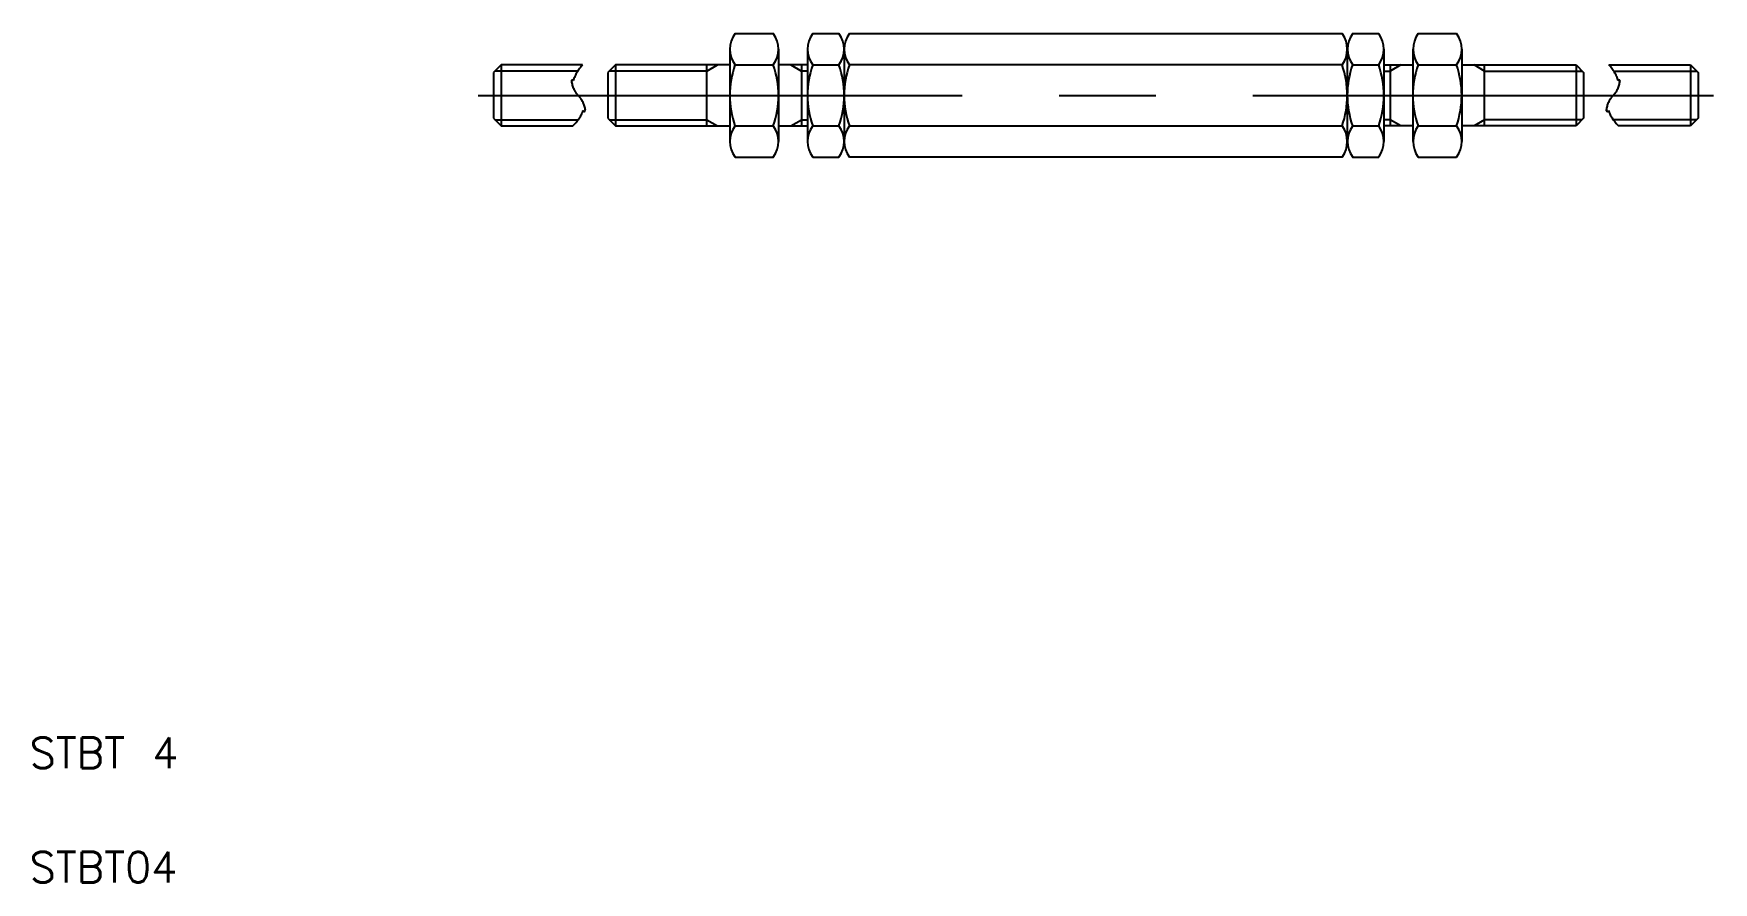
# Model space of a CAD drawing. Extents: x 5 to 115, y 5 to 61.
import ezdxf

# ---------------------------------------------------------------- set-up
doc = ezdxf.new("R2010")
doc.units = 0
doc.linetypes.add('CENTER', pattern=[50.8, 31.75, -6.35, 6.35, -6.35])
doc.linetypes.add('PHANTOM', pattern=[63.5, 31.75, -6.35, 6.35, -6.35, 6.35, -6.35])
doc.layers.get('0').update_dxf_attribs({"linetype": 'CONTINUOUS'})
doc.layers.add('CENTER', color=1, linetype='CENTER')
doc.styles.get("Standard").update_dxf_attribs({"font": 'txt', "bigfont": 'BIGFONT'})

msp = doc.modelspace()

# ---------------------------------------------------------------- linework, layer by layer
at = {"color": 0, "linetype": 'BYBLOCK'}
for p, q in [((51.26, 60.67), (53.77, 60.67)), ((56.36, 60.67), (58.07, 60.67)), ((91.76, 60.67), (93.47, 60.67)), ((96.06, 60.67), (98.57, 60.67)), ((50.91, 59.65), (50.91, 53.6)), ((54.11, 59.65), (54.11, 53.6)), ((56.01, 59.65), (56.01, 53.6)), ((58.41, 59.65), (58.41, 53.6)), ((58.41, 59.65), (58.41, 53.6)), ((91.41, 59.65), (91.41, 53.6)), ((91.41, 59.65), (91.41, 53.6)), ((93.81, 59.65), (93.81, 53.6)), ((95.71, 59.65), (95.71, 53.6)), ((98.91, 59.65), (98.91, 53.6)), ((51.26, 58.62), (53.77, 58.62)), ((56.36, 58.62), (58.07, 58.62)), ((91.76, 58.62), (93.47, 58.62)), ((96.06, 58.62), (98.57, 58.62)), ((51.26, 54.62), (53.77, 54.62)), ((56.36, 54.62), (58.07, 54.62)), ((91.76, 54.62), (93.47, 54.62)), ((96.06, 54.62), (98.57, 54.62)), ((51.26, 52.57), (53.77, 52.57)), ((56.36, 52.57), (58.07, 52.57)), ((91.76, 52.57), (93.47, 52.57)), ((96.06, 52.57), (98.57, 52.57))]:
    msp.add_line(p, q, dxfattribs=at)
at = {"color": 7, "linetype": 'CONTINUOUS'}
for p, q in [((58.76, 60.67), (91.07, 60.67)), ((43.41, 58.62), (42.91, 58.12)), ((50.91, 58.62), (43.41, 58.62)), ((43.41, 58.62), (43.41, 54.62)), ((49.41, 54.62), (49.41, 58.62)), ((56.01, 58.62), (54.11, 58.62)), ((55.61, 58.62), (55.61, 54.62)), ((91.07, 58.62), (58.76, 58.62)), ((93.81, 58.62), (95.71, 58.62)), ((94.21, 58.62), (94.21, 54.62)), ((98.91, 58.62), (106.41, 58.62)), ((100.41, 54.62), (100.41, 58.62)), ((106.41, 58.62), (106.41, 54.62)), ((106.41, 58.62), (106.91, 58.12)), ((42.91, 58.12), (42.91, 55.12)), ((106.91, 58.12), (106.91, 55.12)), ((42.91, 55.12), (43.41, 54.62)), ((106.91, 55.12), (106.41, 54.62)), ((37.09, 54.62), (37.09, 54.62)), ((38.27, 54.62), (38.27, 54.62)), ((43.41, 54.62), (50.91, 54.62)), ((54.11, 54.62), (56.01, 54.62)), ((58.76, 54.62), (91.07, 54.62)), ((95.71, 54.62), (93.81, 54.62)), ((106.41, 54.62), (98.91, 54.62)), ((91.07, 52.57), (58.76, 52.57))]:
    msp.add_line(p, q, dxfattribs=at)
at = {"color": 3, "linetype": 'PHANTOM'}
for p, q in [((35.91, 58.62), (35.41, 58.12)), ((41.26, 58.62), (35.91, 58.62)), ((35.91, 58.62), (35.91, 54.62)), ((108.57, 58.62), (113.91, 58.62)), ((113.91, 58.62), (113.91, 54.62)), ((113.91, 58.62), (114.41, 58.12)), ((35.41, 58.12), (35.41, 55.12)), ((40.95, 58.22), (35.51, 58.22)), ((108.87, 58.22), (114.31, 58.22)), ((114.41, 58.12), (114.41, 55.12)), ((35.41, 55.12), (35.91, 54.62)), ((114.41, 55.12), (113.91, 54.62)), ((35.51, 55.02), (40.97, 55.02)), ((35.91, 54.62), (40.62, 54.62)), ((114.31, 55.02), (108.86, 55.02)), ((113.91, 54.62), (109.2, 54.62))]:
    msp.add_line(p, q, dxfattribs=at)
at = {"color": 3, "linetype": 'CONTINUOUS'}
for p, q in [((49.41, 58.22), (50.11, 58.62)), ((54.92, 58.62), (55.61, 58.22)), ((94.91, 58.62), (94.21, 58.22)), ((100.41, 58.22), (99.72, 58.62)), ((49.41, 58.22), (43.01, 58.22)), ((56.01, 58.22), (55.61, 58.22)), ((93.81, 58.22), (94.21, 58.22)), ((100.41, 58.22), (106.81, 58.22)), ((43.01, 55.02), (49.41, 55.02)), ((49.41, 55.02), (50.11, 54.62)), ((54.92, 54.62), (55.61, 55.02)), ((55.61, 55.02), (56.01, 55.02)), ((94.21, 55.02), (93.81, 55.02)), ((94.91, 54.62), (94.21, 55.02)), ((100.41, 55.02), (99.72, 54.62)), ((106.81, 55.02), (100.41, 55.02))]:
    msp.add_line(p, q, dxfattribs=at)
at = {"color": 3, "linetype": 'PHANTOM'}
for points in [[(41.26, 58.62, 0.09991), (40.64, 57.59, 1.041587), (40.53, 57.55, 0.161724), (40.99, 56.59, -0.164664), (41.44, 55.65, -0.926635), (41.3, 55.63, -0.105554), (40.62, 54.62)], [(108.57, 58.62, -0.09991), (109.18, 57.59, -1.041587), (109.29, 57.55, -0.161724), (108.83, 56.59, 0.164664), (108.39, 55.65, 0.926635), (108.53, 55.63, 0.105554), (109.2, 54.62)]]:
    msp.add_lwpolyline(points, format="xyb", dxfattribs=at)
at = {"color": 0, "linetype": 'BYBLOCK'}
for centre, radius, start, end in [((52.62, 59.65), 1.7, 142.9813, 217.0186), ((52.41, 59.65), 1.7, 322.9814, 37.0187), ((57.72, 59.65), 1.7, 142.9813, 217.0186), ((56.71, 59.65), 1.7, 322.9814, 37.0187), ((60.12, 59.65), 1.7, 142.9813, 217.0186), ((89.71, 59.65), 1.7, 322.9814, 37.0187), ((93.12, 59.65), 1.7, 142.9813, 217.0186), ((92.11, 59.65), 1.7, 322.9814, 37.0187), ((97.42, 59.65), 1.7, 142.9813, 217.0186), ((97.21, 59.65), 1.7, 322.9814, 37.0187), ((56.91, 56.62), 6, 160.5288, 199.4712), ((48.11, 56.62), 6, 340.5288, 19.4712), ((62.01, 56.62), 6, 160.5287, 199.4712), ((52.41, 56.62), 6, 340.5288, 19.4712), ((64.41, 56.62), 6, 160.5288, 199.4712), ((85.41, 56.62), 6, 340.5288, 19.4713), ((97.41, 56.62), 6, 160.5287, 199.4712), ((87.81, 56.62), 6, 340.5288, 19.4712), ((101.71, 56.62), 6, 160.5288, 199.4712), ((92.91, 56.62), 6, 340.5288, 19.4712), ((52.62, 53.6), 1.7, 142.9814, 217.0187), ((52.41, 53.6), 1.7, 322.9813, 37.0186), ((57.72, 53.6), 1.7, 142.9814, 217.0187), ((56.71, 53.6), 1.7, 322.9813, 37.0186), ((60.12, 53.6), 1.7, 142.9814, 217.0187), ((89.71, 53.6), 1.7, 322.9813, 37.0186), ((93.12, 53.6), 1.7, 142.9814, 217.0187), ((92.11, 53.6), 1.7, 322.9813, 37.0186), ((97.42, 53.6), 1.7, 142.9814, 217.0187), ((97.21, 53.6), 1.7, 322.9813, 37.0186)]:
    msp.add_arc(centre, radius, start, end, dxfattribs=at)
at = {"layer": 'CENTER', "color": 1, "linetype": 'CENTER'}
msp.add_line((34.41, 56.62), (115.42, 56.62), dxfattribs=at)

# ---------------------------------------------------------------- texts
at = {"color": 7, "linetype": 'CONTINUOUS'}
for s, p in [('STBT 4', (5, 12.5)), ('STBT04', (5, 5))]:
    msp.add_text(s, height=2, dxfattribs=at).set_placement(p)

doc.saveas('drawing.dxf')
